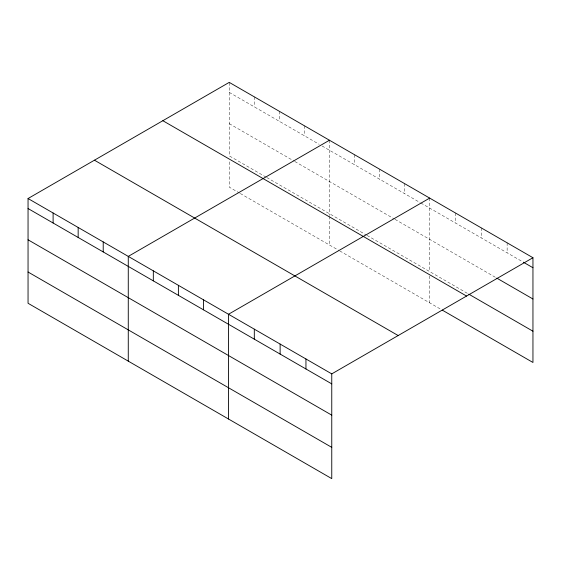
<?xml version="1.0" encoding="UTF-8"?>
<svg xmlns="http://www.w3.org/2000/svg" width="561" height="561" viewBox="0 0 561 561"><rect width="100%" height="100%" fill="white"/><g stroke="black" fill="none" stroke-linecap="round" stroke-linejoin="round"><path stroke-width="0.42" stroke-dasharray="2.81 2.1" d="M266.082 177.136L229.239 155.86L229.239 82.376M229.239 92.383L319.146 144.289M322.091 145.993L420.105 202.584M420.841 203.005L522.621 261.77M229.239 123.644L294.09 161.091M294.827 161.512L394.313 218.951M395.049 219.379L496.071 277.702M266.819 177.556L366.312 234.996M367.048 235.424L468.042 293.733M239.554 193.082L229.239 187.122L229.239 160.201M240.29 193.503L339.04 250.522M339.777 250.942L440.75 309.244M507.137 242.815L507.137 252.829M481.317 227.913L481.317 237.92M455.504 213.005L455.504 223.019M429.691 198.103L429.691 271.587M429.691 275.928L429.691 302.856M404.628 183.636L404.628 193.643M379.573 169.17L379.573 179.183M354.517 154.703L354.517 164.717M329.461 140.236L329.461 215.459M329.461 216.329L329.461 244.989M304.406 125.776L304.406 135.783M279.35 111.309L279.35 121.316M254.294 96.843L254.294 106.849"/><path stroke-width="0.84" d="M28.05 198.531L331.761 373.878L331.761 478.624L28.05 303.277L28.05 198.531L229.239 82.376L532.95 257.723L532.95 362.469L442.229 310.093M329.461 140.236L128.273 256.391L128.273 361.144M429.691 198.103L228.502 314.258L228.502 419.011M331.761 373.878L532.95 257.723M523.364 262.197L532.95 267.73M496.808 278.13L532.95 298.992M468.779 294.16L532.95 331.207M162.844 120.706L466.556 296.054M94.444 160.201L398.156 335.548M28.05 208.538L331.761 383.885M28.05 239.799L331.761 415.147M28.05 272.015L331.761 447.362M305.948 358.97L305.948 368.984M280.128 344.068L280.128 354.075M254.315 329.16L254.315 339.174M203.447 299.791L203.447 309.798M178.391 285.325L178.391 295.331M153.328 270.858L153.328 280.872M103.217 241.924L103.217 251.938M78.161 227.464L78.161 237.471M53.106 212.998L53.106 223.005"/></g></svg>
